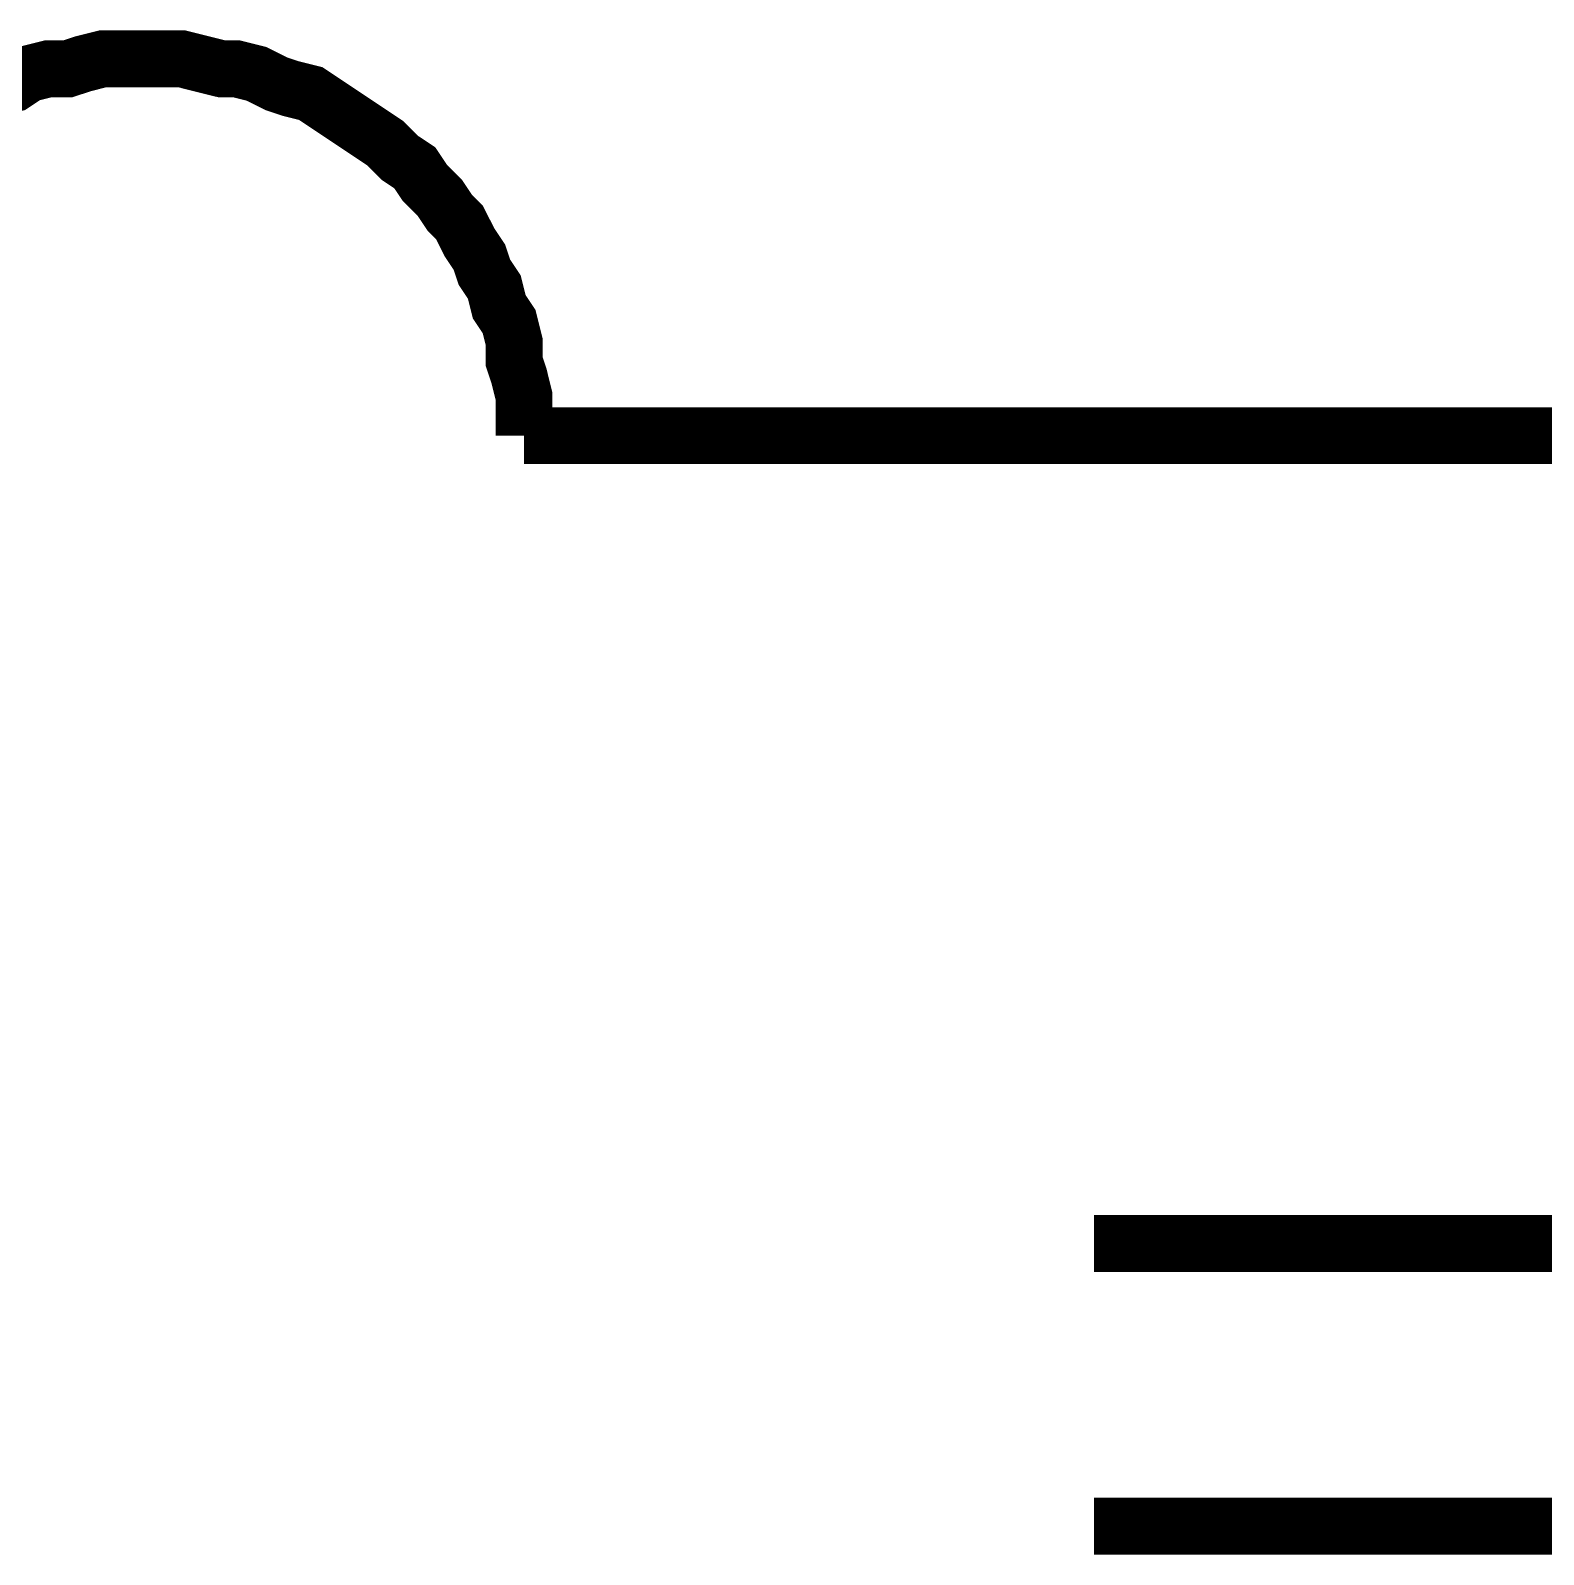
# Model space of a CAD drawing. Header units: inches. Extents: x 0 to 841, y 0 to 594.
# Drawn here: x 735.42 to 743.39, y 451.6 to 459.63 of the extents above; entities that cross this region are included whole.
import ezdxf

# ---------------------------------------------------------------- set-up
doc = ezdxf.new("R2010")
doc.units = ezdxf.units.IN
doc.layers.add('Sheet', color=255, linetype='Continuous')

msp = doc.modelspace()

# ---------------------------------------------------------------- linework, layer by layer
at = {"layer": 'Sheet'}
for points in [[(736.0057, 459.4799, 0.2997, 0.2997, 0), (735.9011, 459.4799, 0.2997, 0.2997, 0), (735.7966, 459.4799, 0.2997, 0.2997, 0), (735.6921, 459.4537, 0.2997, 0.2997, 0), (735.6137, 459.4276, 0.2997, 0.2997, 0), (735.5092, 459.4276, 0.2997, 0.2997, 0), (735.4046, 459.4015, 0.2997, 0.2997, 0), (735.3262, 459.3492, 0.2997, 0.2997, 0), (735.2217, 459.3231, 0.2997, 0.2997, 0)], [(738.0177, 457.4939, 0.2997, 0.2997, 0), (738.0177, 457.5985, 0.2997, 0.2997, 0), (738.0177, 457.703, 0.2997, 0.2997, 0), (737.9916, 457.8075, 0.2997, 0.2997, 0), (737.9655, 457.8859, 0.2997, 0.2997, 0), (737.9655, 457.9904, 0.2997, 0.2997, 0), (737.9393, 458.0949, 0.2997, 0.2997, 0), (737.8871, 458.1733, 0.2997, 0.2997, 0), (737.861, 458.2778, 0.2997, 0.2997, 0), (737.8087, 458.3562, 0.2997, 0.2997, 0), (737.7826, 458.4346, 0.2997, 0.2997, 0), (737.7303, 458.513, 0.2997, 0.2997, 0), (737.678, 458.6175, 0.2997, 0.2997, 0), (737.6258, 458.6698, 0.2997, 0.2997, 0), (737.5735, 458.7482, 0.2997, 0.2997, 0), (737.4951, 458.8266, 0.2997, 0.2997, 0), (737.4429, 458.905, 0.2997, 0.2997, 0), (737.3645, 458.9572, 0.2997, 0.2997, 0), (737.2861, 459.0356, 0.2997, 0.2997, 0), (737.2077, 459.0879, 0.2997, 0.2997, 0), (737.1293, 459.1402, 0.2997, 0.2997, 0), (737.0509, 459.1924, 0.2997, 0.2997, 0), (736.9725, 459.2447, 0.2997, 0.2997, 0), (736.8941, 459.2969, 0.2997, 0.2997, 0), (736.7896, 459.3231, 0.2997, 0.2997, 0), (736.7112, 459.3492, 0.2997, 0.2997, 0), (736.6067, 459.4015, 0.2997, 0.2997, 0), (736.5021, 459.4276, 0.2997, 0.2997, 0), (736.4238, 459.4276, 0.2997, 0.2997, 0), (736.3192, 459.4537, 0.2997, 0.2997, 0), (736.2147, 459.4799, 0.2997, 0.2997, 0), (736.1102, 459.4799, 0.2997, 0.2997, 0), (736.0057, 459.4799, 0.2997, 0.2997, 0)], [(738.0177, 457.4939, 0.2997, 0.2997, 0), (742.5123, 457.4939, 0.2997, 0.2997, 0)], [(752.5204, 457.4939, 0.2997, 0.2997, 0), (745.0208, 457.4939, 0.2997, 0.2997, 0), (742.5123, 457.4939, 0.2997, 0.2997, 0)], [(749.0189, 453.2346, 0.2997, 0.2997, 0), (741.0228, 453.2346, 0.2997, 0.2997, 0)], [(741.0228, 451.7452, 0.2997, 0.2997, 0), (749.0189, 451.7452, 0.2997, 0.2997, 0)]]:
    msp.add_lwpolyline(points, format="xyseb", dxfattribs=at)

doc.saveas('drawing.dxf')
